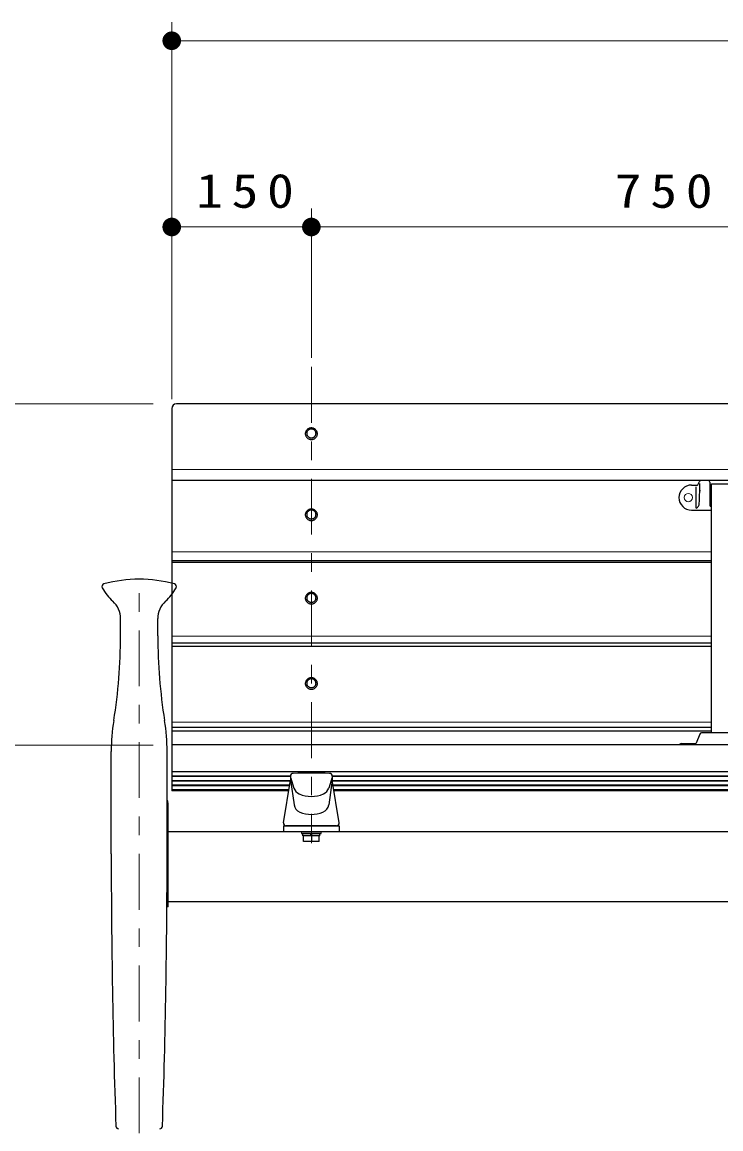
# Model space of a CAD drawing. Units: millimetres on the paper, scale 1:20. Extents: x -385 to 0, y 0 to 267.
# Drawn here: x -311.5 to -273.9, y 117.2 to 176.6 of the extents above; entities that cross this region are included whole.
import ezdxf

# ---------------------------------------------------------------- set-up
doc = ezdxf.new("R2010")
doc.units = ezdxf.units.MM
doc.linetypes.add('USER2', pattern=[6, 3, -1, 1, -1])
doc.layers.add('1_20', color=7, linetype='Continuous', lineweight=25)
doc.styles.add('ＭＳ ゴシック', font='')
doc.styles.get('ＭＳ ゴシック').set_extended_font_data('MS Gothic')

# ---------------------------------------------------------------- blocks, each defined once
blk = doc.blocks.new('filled_dot')
at = {"color": 0, "linetype": 'Continuous', "lineweight": -2, "const_width": 1.25}
blk.add_lwpolyline([(-0.625, 0, 1), (0.625, 0, 1)], format="xyb", close=True, dxfattribs=at)

msp = doc.modelspace()

# ---------------------------------------------------------------- linework, layer by layer
at = {"layer": '1_20', "lineweight": 13}
for p, q in [((-303.425, 156.35), (-303.425, 176.6)), ((-303.425, 175.6), (-213.425, 175.6)), ((-295.925, 158.583), (-295.925, 166.6)), ((-303.425, 165.6), (-295.925, 165.6)), ((-295.925, 165.6), (-258.425, 165.6)), ((-304.425, 156.097), (-342.425, 156.097)), ((-213.425, 152.572), (-303.425, 152.572)), ((-274.425, 148.156), (-303.425, 148.156)), ((-274.425, 143.625), (-303.425, 143.625)), ((-274.425, 139.006), (-303.425, 139.006)), ((-304.425, 137.782), (-332.425, 137.782)), ((-297.05, 136.092), (-303.425, 136.092)), ((-259.55, 136.092), (-294.8, 136.092)), ((-297.05, 135.843), (-303.425, 135.843)), ((-297.099, 135.595), (-303.425, 135.595)), ((-259.55, 135.843), (-294.8, 135.843)), ((-259.599, 135.595), (-294.751, 135.595))]:
    msp.add_line(p, q, dxfattribs=at)
at = {"layer": '1_20', "linetype": 'USER2', "lineweight": 13}
for p, q in [((-295.925, 158.083), (-295.925, 132.51)), ((-305.175, 116.94), (-305.175, 146.824))]:
    msp.add_line(p, q, dxfattribs=at)
at = {"layer": '1_20'}
for p, q in [((-303.425, 155.85), (-303.425, 135.328)), ((-213.675, 156.1), (-303.175, 156.1)), ((-213.425, 151.994), (-303.425, 151.994)), ((-274.425, 147.674), (-303.425, 147.674)), ((-274.425, 147.59), (-303.425, 147.59)), ((-274.425, 143.245), (-303.425, 143.245)), ((-274.425, 143.077), (-303.425, 143.077)), ((-274.425, 138.729), (-303.425, 138.729)), ((-274.425, 138.522), (-303.425, 138.522)), ((-213.425, 137.787), (-303.425, 137.787)), ((-213.425, 136.34), (-303.425, 136.34)), ((-297.05, 136.118), (-303.425, 136.118)), ((-259.55, 136.118), (-294.8, 136.118)), ((-297.05, 135.869), (-303.425, 135.869)), ((-297.095, 135.621), (-303.425, 135.621)), ((-259.55, 135.869), (-294.8, 135.869)), ((-259.595, 135.621), (-294.755, 135.621)), ((-297.135, 135.372), (-303.425, 135.372)), ((-297.143, 135.328), (-303.425, 135.328)), ((-259.635, 135.372), (-294.714, 135.372)), ((-259.643, 135.328), (-294.707, 135.328)), ((-303.625, 133.14), (-213.225, 133.14)), ((-297.425, 133.44), (-297.425, 133.14)), ((-297.425, 133.44), (-294.425, 133.44)), ((-296.45, 133.14), (-296.45, 133.04)), ((-296.45, 133.14), (-295.4, 133.14)), ((-295.4, 133.04), (-295.4, 133.14)), ((-294.425, 133.44), (-294.425, 133.14)), ((-296.45, 133.04), (-295.4, 133.04)), ((-295.465, 133.04), (-296.385, 133.04)), ((-296.385, 132.915), (-296.385, 133.04)), ((-295.465, 132.915), (-296.385, 132.915)), ((-296.35, 132.595), (-296.35, 132.915)), ((-295.5, 132.595), (-296.35, 132.595)), ((-295.962, 132.915), (-295.928, 133.04)), ((-295.925, 132.915), (-295.925, 132.595)), ((-295.922, 132.915), (-295.888, 133.04)), ((-295.5, 132.595), (-295.5, 132.915)), ((-295.465, 132.915), (-295.465, 133.04)), ((-303.625, 129.09), (-303.688, 129.09)), ((-303.625, 129.39), (-213.225, 129.39))]:
    msp.add_line(p, q, dxfattribs=at)
at = {"layer": '1_20', "color": 2}
for p, q in [((-275.5, 151.743), (-275.185, 151.743)), ((-275.257, 150.505), (-275.257, 151.642)), ((-275.163, 151.756), (-275.066, 151.94)), ((-275.061, 151.418), (-275.061, 151.835)), ((-274.621, 151.993), (-274.978, 151.993)), ((-274.521, 151.893), (-274.521, 150.651)), ((-274.425, 138.432), (-274.425, 151.817)), ((-274.425, 151.817), (-272.425, 151.817)), ((-275.5, 150.393), (-274.425, 150.393)), ((-274.471, 150.601), (-274.425, 150.601)), ((-275.062, 138.368), (-275.244, 137.889)), ((-273.425, 138.432), (-274.969, 138.432)), ((-276.064, 137.857), (-275.291, 137.857))]:
    msp.add_line(p, q, dxfattribs=at)
at = {"layer": '1_20', "color": 4}
for p, q in [((-306.175, 143.648), (-306.175, 144.572)), ((-304.175, 143.648), (-304.175, 144.572)), ((-306.675, 131.94), (-306.675, 137.433)), ((-303.675, 131.94), (-303.675, 137.433))]:
    msp.add_line(p, q, dxfattribs=at)
at = {"layer": '1_20', "color": 190}
for p, q in [((-297.05, 136.11), (-297.05, 135.896)), ((-294.8, 136.11), (-294.8, 135.896)), ((-297.423, 133.614), (-297.05, 135.896)), ((-297.05, 135.896), (-296.856, 134.571)), ((-297.022, 136.01), (-296.86, 135.473)), ((-294.8, 135.896), (-294.994, 134.571)), ((-294.827, 136.01), (-294.99, 135.473)), ((-294.427, 133.614), (-294.8, 135.896)), ((-294.575, 133.44), (-297.275, 133.44))]:
    msp.add_line(p, q, dxfattribs=at)
at = {"layer": '1_20', "color": 131}
msp.add_line((-303.625, 129.09), (-303.625, 134.64), dxfattribs=at)
at = {"layer": '1_20', "color": 4}
for points in [[(-296.25, 154.5), (-296.249, 154.473), (-296.245, 154.446), (-296.239, 154.42), (-296.23, 154.394), (-296.219, 154.369), (-296.206, 154.345), (-296.191, 154.323), (-296.174, 154.301), (-296.155, 154.281), (-296.134, 154.263), (-296.111, 154.247), (-296.087, 154.232), (-296.062, 154.22), (-296.036, 154.209), (-296.009, 154.201), (-295.981, 154.195), (-295.953, 154.192), (-295.925, 154.191), (-295.896, 154.192), (-295.868, 154.195), (-295.841, 154.201), (-295.814, 154.209), (-295.787, 154.22), (-295.762, 154.232), (-295.738, 154.247), (-295.716, 154.263), (-295.695, 154.281), (-295.676, 154.301), (-295.659, 154.323), (-295.643, 154.345), (-295.63, 154.369), (-295.619, 154.394), (-295.611, 154.42), (-295.605, 154.446), (-295.601, 154.473), (-295.6, 154.5), (-295.601, 154.527), (-295.605, 154.554), (-295.611, 154.58), (-295.619, 154.606), (-295.63, 154.63), (-295.643, 154.654), (-295.659, 154.677), (-295.676, 154.699), (-295.695, 154.718), (-295.716, 154.737), (-295.738, 154.753), (-295.762, 154.768), (-295.787, 154.78), (-295.814, 154.79), (-295.841, 154.798), (-295.868, 154.804), (-295.896, 154.808), (-295.925, 154.809), (-295.953, 154.808), (-295.981, 154.804), (-296.009, 154.798), (-296.036, 154.79), (-296.062, 154.78), (-296.087, 154.768), (-296.111, 154.753), (-296.134, 154.737), (-296.155, 154.718), (-296.174, 154.699), (-296.191, 154.677), (-296.206, 154.654), (-296.219, 154.63), (-296.23, 154.606), (-296.239, 154.58), (-296.245, 154.554), (-296.249, 154.527)], [(-296.175, 154.515), (-296.174, 154.495), (-296.171, 154.474), (-296.166, 154.454), (-296.16, 154.434), (-296.151, 154.415), (-296.141, 154.396), (-296.13, 154.379), (-296.116, 154.362), (-296.102, 154.347), (-296.085, 154.333), (-296.068, 154.321), (-296.05, 154.309), (-296.03, 154.3), (-296.01, 154.292), (-295.989, 154.286), (-295.968, 154.281), (-295.947, 154.278), (-295.925, 154.278), (-295.903, 154.278), (-295.881, 154.281), (-295.86, 154.286), (-295.839, 154.292), (-295.819, 154.3), (-295.8, 154.309), (-295.781, 154.321), (-295.764, 154.333), (-295.748, 154.347), (-295.733, 154.362), (-295.72, 154.379), (-295.708, 154.396), (-295.698, 154.415), (-295.69, 154.434), (-295.683, 154.454), (-295.679, 154.474), (-295.676, 154.495), (-295.675, 154.515), (-295.676, 154.536), (-295.679, 154.557), (-295.683, 154.577), (-295.69, 154.597), (-295.698, 154.616), (-295.708, 154.634), (-295.72, 154.652), (-295.733, 154.668), (-295.748, 154.683), (-295.764, 154.697), (-295.781, 154.71), (-295.8, 154.721), (-295.819, 154.731), (-295.839, 154.739), (-295.86, 154.745), (-295.881, 154.749), (-295.903, 154.752), (-295.925, 154.753), (-295.947, 154.752), (-295.968, 154.749), (-295.989, 154.745), (-296.01, 154.739), (-296.03, 154.731), (-296.05, 154.721), (-296.068, 154.71), (-296.085, 154.697), (-296.102, 154.683), (-296.116, 154.668), (-296.13, 154.652), (-296.141, 154.634), (-296.151, 154.616), (-296.16, 154.597), (-296.166, 154.577), (-296.171, 154.557), (-296.174, 154.536)], [(-296.25, 150.147), (-296.249, 150.12), (-296.245, 150.093), (-296.239, 150.067), (-296.23, 150.041), (-296.219, 150.016), (-296.206, 149.992), (-296.191, 149.969), (-296.174, 149.948), (-296.155, 149.928), (-296.134, 149.91), (-296.111, 149.893), (-296.087, 149.879), (-296.062, 149.867), (-296.036, 149.856), (-296.009, 149.848), (-295.981, 149.842), (-295.953, 149.839), (-295.925, 149.838), (-295.896, 149.839), (-295.868, 149.842), (-295.841, 149.848), (-295.814, 149.856), (-295.787, 149.867), (-295.762, 149.879), (-295.738, 149.893), (-295.716, 149.91), (-295.695, 149.928), (-295.676, 149.948), (-295.659, 149.969), (-295.643, 149.992), (-295.63, 150.016), (-295.619, 150.041), (-295.611, 150.067), (-295.605, 150.093), (-295.601, 150.12), (-295.6, 150.147), (-295.601, 150.174), (-295.605, 150.2), (-295.611, 150.227), (-295.619, 150.252), (-295.63, 150.277), (-295.643, 150.301), (-295.659, 150.324), (-295.676, 150.345), (-295.695, 150.365), (-295.716, 150.383), (-295.738, 150.4), (-295.762, 150.414), (-295.787, 150.427), (-295.814, 150.437), (-295.841, 150.445), (-295.868, 150.451), (-295.896, 150.455), (-295.925, 150.456), (-295.953, 150.455), (-295.981, 150.451), (-296.009, 150.445), (-296.036, 150.437), (-296.062, 150.427), (-296.087, 150.414), (-296.111, 150.4), (-296.134, 150.383), (-296.155, 150.365), (-296.174, 150.345), (-296.191, 150.324), (-296.206, 150.301), (-296.219, 150.277), (-296.23, 150.252), (-296.239, 150.227), (-296.245, 150.2), (-296.249, 150.174)], [(-296.175, 150.162), (-296.174, 150.141), (-296.171, 150.121), (-296.166, 150.101), (-296.16, 150.081), (-296.151, 150.062), (-296.141, 150.043), (-296.13, 150.026), (-296.116, 150.009), (-296.102, 149.994), (-296.085, 149.98), (-296.068, 149.967), (-296.05, 149.956), (-296.03, 149.947), (-296.01, 149.939), (-295.989, 149.932), (-295.968, 149.928), (-295.947, 149.925), (-295.925, 149.924), (-295.903, 149.925), (-295.881, 149.928), (-295.86, 149.932), (-295.839, 149.939), (-295.819, 149.947), (-295.8, 149.956), (-295.781, 149.967), (-295.764, 149.98), (-295.748, 149.994), (-295.733, 150.009), (-295.72, 150.026), (-295.708, 150.043), (-295.698, 150.062), (-295.69, 150.081), (-295.683, 150.101), (-295.679, 150.121), (-295.676, 150.141), (-295.675, 150.162), (-295.676, 150.183), (-295.679, 150.203), (-295.683, 150.224), (-295.69, 150.243), (-295.698, 150.263), (-295.708, 150.281), (-295.72, 150.299), (-295.733, 150.315), (-295.748, 150.33), (-295.764, 150.344), (-295.781, 150.357), (-295.8, 150.368), (-295.819, 150.378), (-295.839, 150.386), (-295.86, 150.392), (-295.881, 150.396), (-295.903, 150.399), (-295.925, 150.4), (-295.947, 150.399), (-295.968, 150.396), (-295.989, 150.392), (-296.01, 150.386), (-296.03, 150.378), (-296.05, 150.368), (-296.068, 150.357), (-296.085, 150.344), (-296.102, 150.33), (-296.116, 150.315), (-296.13, 150.299), (-296.141, 150.281), (-296.151, 150.263), (-296.16, 150.243), (-296.166, 150.224), (-296.171, 150.203), (-296.174, 150.183)], [(-296.25, 145.667), (-296.249, 145.64), (-296.245, 145.613), (-296.239, 145.587), (-296.23, 145.561), (-296.219, 145.536), (-296.206, 145.512), (-296.191, 145.489), (-296.174, 145.468), (-296.155, 145.448), (-296.134, 145.43), (-296.111, 145.414), (-296.087, 145.399), (-296.062, 145.387), (-296.036, 145.376), (-296.009, 145.368), (-295.981, 145.362), (-295.953, 145.359), (-295.925, 145.358), (-295.896, 145.359), (-295.868, 145.362), (-295.841, 145.368), (-295.814, 145.376), (-295.787, 145.387), (-295.762, 145.399), (-295.738, 145.414), (-295.716, 145.43), (-295.695, 145.448), (-295.676, 145.468), (-295.659, 145.489), (-295.643, 145.512), (-295.63, 145.536), (-295.619, 145.561), (-295.611, 145.587), (-295.605, 145.613), (-295.601, 145.64), (-295.6, 145.667), (-295.601, 145.694), (-295.605, 145.72), (-295.611, 145.747), (-295.619, 145.772), (-295.63, 145.797), (-295.643, 145.821), (-295.659, 145.844), (-295.676, 145.865), (-295.695, 145.885), (-295.716, 145.904), (-295.738, 145.92), (-295.762, 145.934), (-295.787, 145.947), (-295.814, 145.957), (-295.841, 145.965), (-295.868, 145.971), (-295.896, 145.975), (-295.925, 145.976), (-295.953, 145.975), (-295.981, 145.971), (-296.009, 145.965), (-296.036, 145.957), (-296.062, 145.947), (-296.087, 145.934), (-296.111, 145.92), (-296.134, 145.904), (-296.155, 145.885), (-296.174, 145.865), (-296.191, 145.844), (-296.206, 145.821), (-296.219, 145.797), (-296.23, 145.772), (-296.239, 145.747), (-296.245, 145.72), (-296.249, 145.694)], [(-296.175, 145.682), (-296.174, 145.661), (-296.171, 145.641), (-296.166, 145.621), (-296.16, 145.601), (-296.151, 145.582), (-296.141, 145.563), (-296.13, 145.546), (-296.116, 145.529), (-296.102, 145.514), (-296.085, 145.5), (-296.068, 145.487), (-296.05, 145.476), (-296.03, 145.467), (-296.01, 145.459), (-295.989, 145.453), (-295.968, 145.448), (-295.947, 145.445), (-295.925, 145.444), (-295.903, 145.445), (-295.881, 145.448), (-295.86, 145.453), (-295.839, 145.459), (-295.819, 145.467), (-295.8, 145.476), (-295.781, 145.487), (-295.764, 145.5), (-295.748, 145.514), (-295.733, 145.529), (-295.72, 145.546), (-295.708, 145.563), (-295.698, 145.582), (-295.69, 145.601), (-295.683, 145.621), (-295.679, 145.641), (-295.676, 145.661), (-295.675, 145.682), (-295.676, 145.703), (-295.679, 145.724), (-295.683, 145.744), (-295.69, 145.764), (-295.698, 145.783), (-295.708, 145.801), (-295.72, 145.819), (-295.733, 145.835), (-295.748, 145.85), (-295.764, 145.864), (-295.781, 145.877), (-295.8, 145.888), (-295.819, 145.898), (-295.839, 145.906), (-295.86, 145.912), (-295.881, 145.916), (-295.903, 145.919), (-295.925, 145.92), (-295.947, 145.919), (-295.968, 145.916), (-295.989, 145.912), (-296.01, 145.906), (-296.03, 145.898), (-296.05, 145.888), (-296.068, 145.877), (-296.085, 145.864), (-296.102, 145.85), (-296.116, 145.835), (-296.13, 145.819), (-296.141, 145.801), (-296.151, 145.783), (-296.16, 145.764), (-296.166, 145.744), (-296.171, 145.724), (-296.174, 145.703)], [(-296.25, 141.086), (-296.249, 141.06), (-296.245, 141.033), (-296.239, 141.006), (-296.23, 140.981), (-296.219, 140.956), (-296.206, 140.932), (-296.191, 140.909), (-296.174, 140.888), (-296.155, 140.868), (-296.134, 140.85), (-296.111, 140.833), (-296.087, 140.819), (-296.062, 140.806), (-296.036, 140.796), (-296.009, 140.788), (-295.981, 140.782), (-295.953, 140.779), (-295.925, 140.777), (-295.896, 140.779), (-295.868, 140.782), (-295.841, 140.788), (-295.814, 140.796), (-295.787, 140.806), (-295.762, 140.819), (-295.738, 140.833), (-295.716, 140.85), (-295.695, 140.868), (-295.676, 140.888), (-295.659, 140.909), (-295.643, 140.932), (-295.63, 140.956), (-295.619, 140.981), (-295.611, 141.006), (-295.605, 141.033), (-295.601, 141.06), (-295.6, 141.086), (-295.601, 141.113), (-295.605, 141.14), (-295.611, 141.166), (-295.619, 141.192), (-295.63, 141.217), (-295.643, 141.241), (-295.659, 141.264), (-295.676, 141.285), (-295.695, 141.305), (-295.716, 141.323), (-295.738, 141.34), (-295.762, 141.354), (-295.787, 141.367), (-295.814, 141.377), (-295.841, 141.385), (-295.868, 141.391), (-295.896, 141.394), (-295.925, 141.396), (-295.953, 141.394), (-295.981, 141.391), (-296.009, 141.385), (-296.036, 141.377), (-296.062, 141.367), (-296.087, 141.354), (-296.111, 141.34), (-296.134, 141.323), (-296.155, 141.305), (-296.174, 141.285), (-296.191, 141.264), (-296.206, 141.241), (-296.219, 141.217), (-296.23, 141.192), (-296.239, 141.166), (-296.245, 141.14), (-296.249, 141.113)], [(-296.175, 141.102), (-296.174, 141.081), (-296.171, 141.061), (-296.166, 141.04), (-296.16, 141.021), (-296.151, 141.001), (-296.141, 140.983), (-296.13, 140.966), (-296.116, 140.949), (-296.102, 140.934), (-296.085, 140.92), (-296.068, 140.907), (-296.05, 140.896), (-296.03, 140.886), (-296.01, 140.879), (-295.989, 140.872), (-295.968, 140.868), (-295.947, 140.865), (-295.925, 140.864), (-295.903, 140.865), (-295.881, 140.868), (-295.86, 140.872), (-295.839, 140.879), (-295.819, 140.886), (-295.8, 140.896), (-295.781, 140.907), (-295.764, 140.92), (-295.748, 140.934), (-295.733, 140.949), (-295.72, 140.966), (-295.708, 140.983), (-295.698, 141.001), (-295.69, 141.021), (-295.683, 141.04), (-295.679, 141.061), (-295.676, 141.081), (-295.675, 141.102), (-295.676, 141.123), (-295.679, 141.143), (-295.683, 141.163), (-295.69, 141.183), (-295.698, 141.202), (-295.708, 141.221), (-295.72, 141.238), (-295.733, 141.255), (-295.748, 141.27), (-295.764, 141.284), (-295.781, 141.297), (-295.8, 141.308), (-295.819, 141.317), (-295.839, 141.325), (-295.86, 141.332), (-295.881, 141.336), (-295.903, 141.339), (-295.925, 141.34), (-295.947, 141.339), (-295.968, 141.336), (-295.989, 141.332), (-296.01, 141.325), (-296.03, 141.317), (-296.05, 141.308), (-296.068, 141.297), (-296.085, 141.284), (-296.102, 141.27), (-296.116, 141.255), (-296.13, 141.238), (-296.141, 141.221), (-296.151, 141.202), (-296.16, 141.183), (-296.166, 141.163), (-296.171, 141.143), (-296.174, 141.123)]]:
    msp.add_lwpolyline(points, close=True, dxfattribs=at)
at = {"layer": '1_20', "color": 2}
msp.add_lwpolyline([(-275.257, 150.505), (-275.219, 150.523), (-275.184, 150.546), (-275.154, 150.573), (-275.129, 150.606), (-275.112, 150.642), (-275.1, 150.684), (-275.092, 150.733), (-275.086, 150.789), (-275.081, 150.858), (-275.077, 150.934), (-275.073, 151.014), (-275.07, 151.095), (-275.068, 151.176), (-275.066, 151.251), (-275.064, 151.32), (-275.063, 151.378), (-275.062, 151.424), (-275.061, 151.453), (-275.061, 151.464), (-275.061, 151.453), (-275.061, 151.418)], dxfattribs=at)
at = {"layer": '1_20', "color": 2, "lineweight": 13}
msp.add_circle((-275.675, 151.068), 0.225, dxfattribs=at)
at = {"layer": '1_20'}
msp.add_arc((-303.175, 155.85), 0.25, 90, 180, dxfattribs=at)
at = {"layer": '1_20', "color": 2}
for centre, radius, start, end in [((-275.5, 151.068), 0.675, 90, 270), ((-275.185, 151.768), 0.025, 270, 332.13251), ((-274.978, 151.893), 0.1, 90, 152.13251), ((-274.621, 151.893), 0.1, 0, 90), ((-274.471, 150.651), 0.05, 180, 270), ((-275.291, 137.907), 0.05, 270, 339.20314), ((-274.969, 138.332), 0.1, 90, 159.20314), ((-276.064, 137.757), 0.1, 90, 162.33791)]:
    msp.add_arc(centre, radius, start, end, dxfattribs=at)
at = {"layer": '1_20', "color": 4}
for centre, radius, start, end in [((-307.025, 146.29), 0.15, 105.3921, 213.20587), ((-304.731, 147.558), 2.771, 208.93513, 227.92204), ((-305.175, 139.57), 7.12, 74.6079, 105.3921), ((-305.618, 147.558), 2.771, 312.07795, 331.06487), ((-303.325, 146.29), 0.15, 326.79413, 74.6079), ((-307.428, 144.572), 1.253, 0, 47.92204), ((-302.922, 144.572), 1.253, 132.07796, 180), ((-334.63, 143.648), 28.456, 350.79971, 0), ((-275.719, 143.648), 28.456, 180, 189.2003), ((-296.264, 137.433), 10.411, 170.7997, 180), ((-314.086, 137.433), 10.411, 0, 9.2003), ((120.922, 131.94), 427.597, 180, 181.95969), ((-731.272, 131.94), 427.597, 358.04031, 0), ((-306.275, 117.323), 0.15, 181.95969, 267), ((-304.075, 117.323), 0.15, 273, 358.04031)]:
    msp.add_arc(centre, radius, start, end, dxfattribs=at)
at = {"layer": '1_20', "color": 190}
for centre, radius, start, end in [((-296.9, 136.11), 0.15, 91.62387, 180), ((-295.925, 101.718), 34.556, 88.37613, 91.62387), ((-294.95, 136.11), 0.15, 0, 88.37613), ((-296.381, 135.618), 0.5, 196.80373, 246.74202), ((-295.925, 136.68), 1.656, 246.74202, 293.25798), ((-295.468, 135.618), 0.5, 293.25798, 343.19626), ((-296.361, 134.644), 0.5, 188.33609, 247.83332), ((-295.489, 134.644), 0.5, 292.16668, 351.66391), ((-295.925, 135.715), 1.656, 247.83332, 292.16668), ((-297.275, 133.59), 0.15, 170.7133, 270), ((-294.575, 133.59), 0.15, 270, 9.2867)]:
    msp.add_arc(centre, radius, start, end, dxfattribs=at)
at = {"layer": '1_20', "color": 131}
msp.add_arc((-304.075, 134.64), 0.45, 0, 27.26604, dxfattribs=at)

# ---------------------------------------------------------------- block references
at = {"layer": '1_20', "lineweight": 13, "xscale": 0.4, "yscale": 0.4}
for p in [(-303.425, 175.6), (-303.425, 165.6), (-295.925, 165.6)]:
    msp.add_blockref('filled_dot', p, dxfattribs=at)
at = {"layer": '1_20', "lineweight": 13, "xscale": 0.4, "yscale": 0.4, "rotation": 180}
msp.add_blockref('filled_dot', (-295.925, 165.6), dxfattribs=at)

# ---------------------------------------------------------------- texts
at = {"layer": '1_20', "char_height": 1.833, "attachment_point": 8, "style": 'ＭＳ ゴシック'}
for s, insert in [('\\T1.33;\\W1.15;150', (-299.254, 166.6)), ('\\T1.33;\\W1.15;750', (-276.76, 166.6))]:
    msp.add_mtext(s, dxfattribs=dict(at, insert=insert))

doc.saveas('drawing.dxf')
